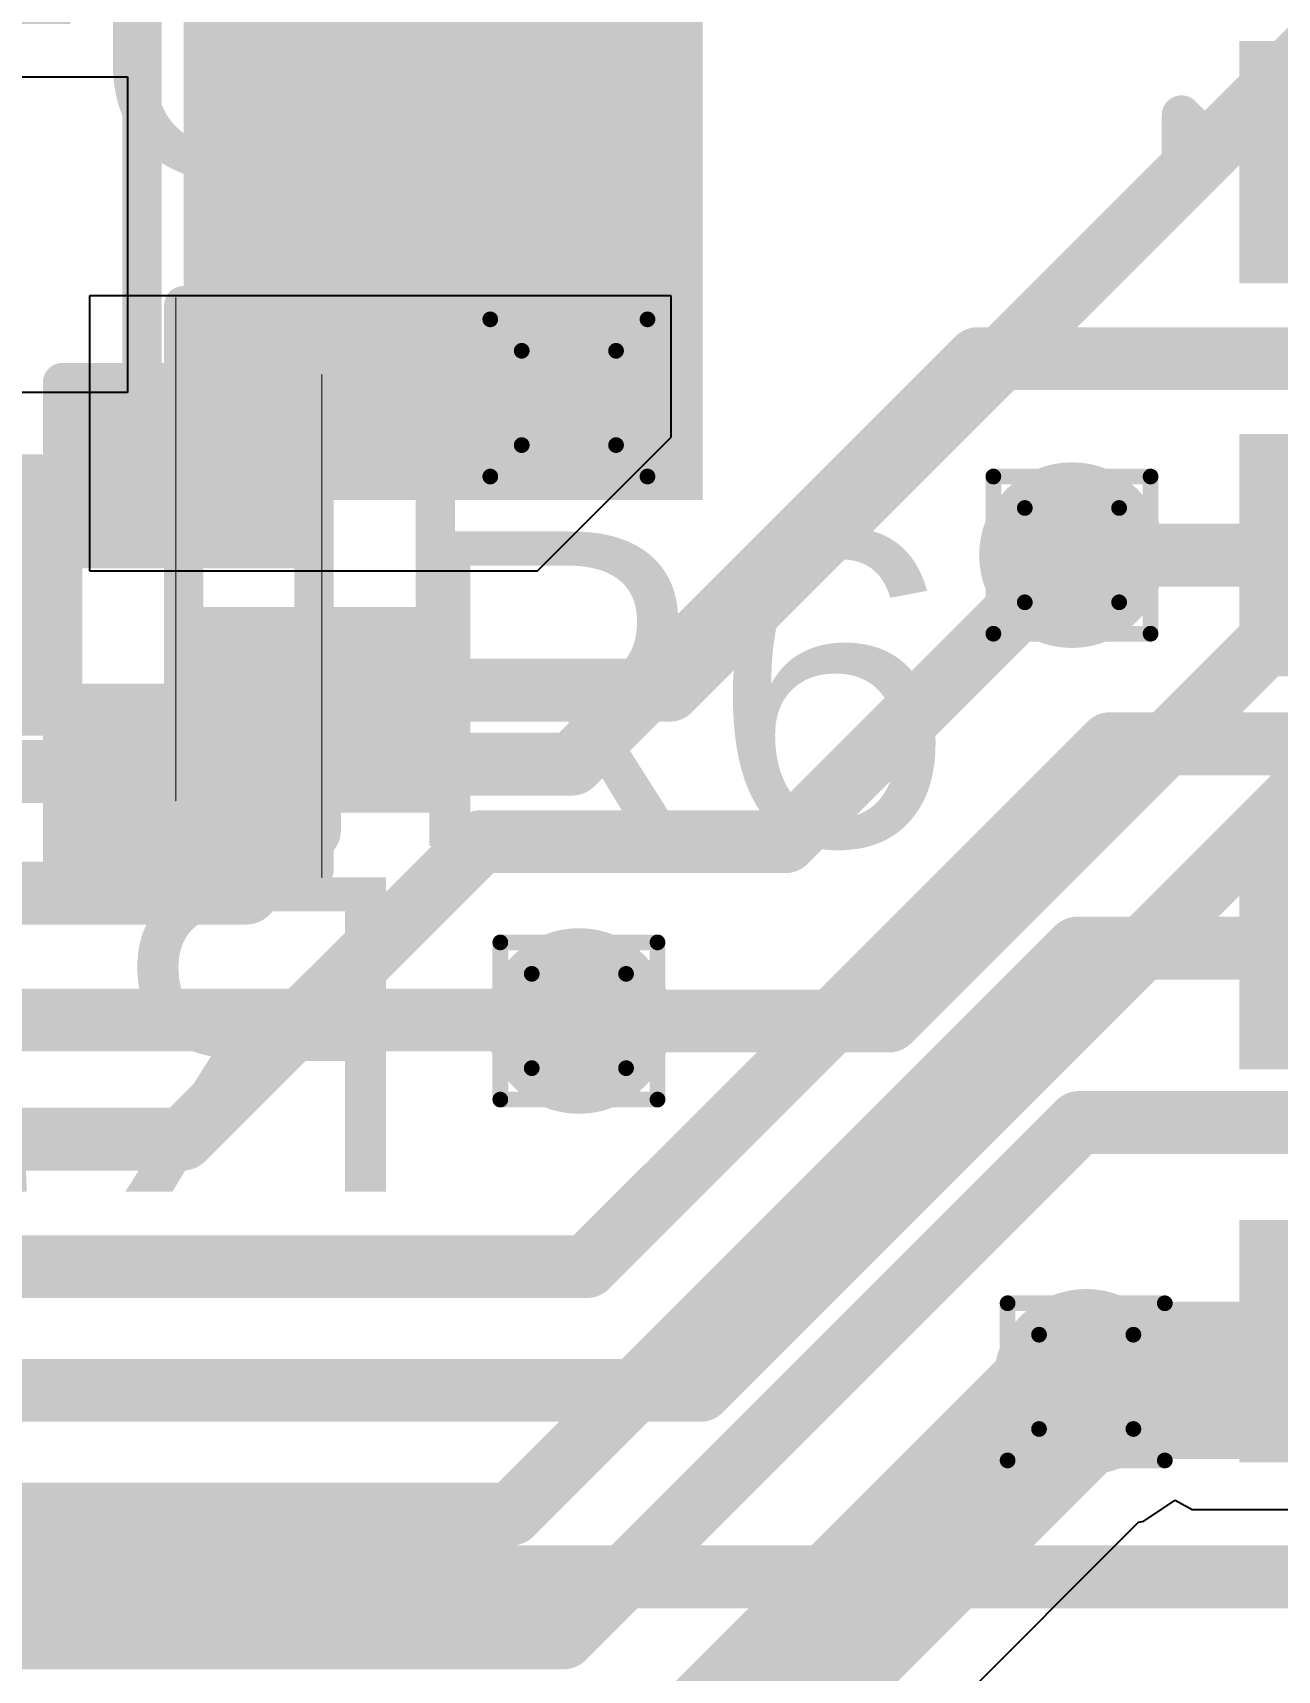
# Model space of a CAD drawing. Header units: inches. Extents: x -8 to 210, y -39 to 109.
# Drawn here: x 17.93 to 21.95, y 46.15 to 51.45 of the extents above; entities that cross this region are included whole.
import ezdxf

# ---------------------------------------------------------------- set-up
doc = ezdxf.new("R2010")
doc.units = ezdxf.units.IN
for name, color, linetype in [('Bottom Layer', 5, 'Continuous'), ('Bottom Overlay', 54, 'Continuous'), ('Bottom Paste', 16, 'Continuous'), ('Bottom Solder', 6, 'Continuous'), ('Drill Drawing', 1, 'Continuous'), ('Top Layer', 1, 'Continuous'), ('Top Overlay', 2, 'Continuous'), ('Top Paste', 8, 'Continuous'), ('Top Solder', 216, 'Continuous'), ('Via Holes', 16, 'Continuous')]:
    doc.layers.add(name, color=color, linetype=linetype)
doc.styles.add('Arial', font='', dxfattribs={"height": 0.2})
doc.styles.get('Arial').set_extended_font_data('Arial')

# ---------------------------------------------------------------- blocks, each defined once
blk = doc.blocks.new('SOIC_8__208______21')
at = {"layer": 'Top Layer'}
for points in [[(-4.41, 2.195), (-2.8, 2.195), (-2.8, 1.615), (-4.41, 1.615)], [(-4.41, 0.925), (-2.8, 0.925), (-2.8, 0.345), (-4.41, 0.345)], [(-4.41, -0.345), (-2.8, -0.345), (-2.8, -0.925), (-4.41, -0.925)], [(-4.41, -1.615), (-2.8, -1.615), (-2.8, -2.195), (-4.41, -2.195)]]:
    blk.add_hatch(color=1, dxfattribs=at).paths.add_polyline_path(points)
at = {"layer": 'Top Paste'}
for points in [[(-4.41, 2.195), (-2.8, 2.195), (-2.8, 1.615), (-4.41, 1.615)], [(-4.41, 0.925), (-2.8, 0.925), (-2.8, 0.345), (-4.41, 0.345)], [(-4.41, -0.345), (-2.8, -0.345), (-2.8, -0.925), (-4.41, -0.925)], [(-4.41, -1.615), (-2.8, -1.615), (-2.8, -2.195), (-4.41, -2.195)]]:
    blk.add_hatch(color=8, dxfattribs=at).paths.add_polyline_path(points)
at = {"layer": 'Top Solder'}
for points in [[(-4.5116, 2.2966), (-2.6984, 2.2966), (-2.6984, 1.5134), (-4.5116, 1.5134)], [(-4.5116, 1.0266), (-2.6984, 1.0266), (-2.6984, 0.2434), (-4.5116, 0.2434)], [(-4.5116, -0.2434), (-2.6984, -0.2434), (-2.6984, -1.0266), (-4.5116, -1.0266)], [(-4.5116, -1.5134), (-2.6984, -1.5134), (-2.6984, -2.2966), (-4.5116, -2.2966)]]:
    blk.add_hatch(color=216, dxfattribs=at).paths.add_polyline_path(points)
at = {"layer": 'Top Overlay'}
for points in [[(-4.699, 2.0574, 0.127, 0.127, 0), (-4.572, 1.9304, 0.127, 0.127, 0)], [(-4.699, 1.8034, 0.127, 0.127, 0), (-4.699, 2.0574, 0.127, 0.127, 0)], [(-4.699, 1.8034, 0.127, 0.127, 0), (-4.572, 1.9304, 0.127, 0.127, 0)]]:
    blk.add_lwpolyline(points, format="xyseb", dxfattribs=at)
for points in [[(-4.7307, 2.0574, 0.0635, 0.0635, 1), (-4.6672, 2.0574, 0.0635, 0.0635, 1)], [(-4.7307, 2.0574, 0.0635, 0.0635, 1), (-4.6672, 2.0574, 0.0635, 0.0635, 1)], [(-4.6037, 1.9304, 0.0635, 0.0635, 1), (-4.5402, 1.9304, 0.0635, 0.0635, 1)], [(-4.6037, 1.9304, 0.0635, 0.0635, 1), (-4.5402, 1.9304, 0.0635, 0.0635, 1)], [(-4.7307, 1.8034, 0.0635, 0.0635, 1), (-4.6672, 1.8034, 0.0635, 0.0635, 1)], [(-4.7307, 1.8034, 0.0635, 0.0635, 1), (-4.6672, 1.8034, 0.0635, 0.0635, 1)]]:
    blk.add_lwpolyline(points, format="xyseb", close=True, dxfattribs=at)
blk = doc.blocks.new('R___0402_B_61')
at = {"layer": 'Bottom Layer'}
for points in [[(-0.2413, 0.3175), (-0.2413, -0.3175), (-0.6985, -0.3175), (-0.6985, 0.3175)], [(0.6985, 0.3175), (0.6985, -0.3175), (0.2413, -0.3175), (0.2413, 0.3175)]]:
    blk.add_hatch(color=5, dxfattribs=at).paths.add_polyline_path(points)
at = {"layer": 'Bottom Paste'}
for points in [[(-0.2413, 0.3175), (-0.2413, -0.3175), (-0.6985, -0.3175), (-0.6985, 0.3175)], [(0.6985, 0.3175), (0.6985, -0.3175), (0.2413, -0.3175), (0.2413, 0.3175)]]:
    blk.add_hatch(color=16, dxfattribs=at).paths.add_polyline_path(points)
at = {"layer": 'Bottom Solder'}
for points in [[(-0.1863, 0.3725), (-0.1863, -0.3725), (-0.7535, -0.3725), (-0.7535, 0.3725)], [(0.7535, 0.3725), (0.7535, -0.3725), (0.1863, -0.3725), (0.1863, 0.3725)]]:
    blk.add_hatch(color=6, dxfattribs=at).paths.add_polyline_path(points)
at = {"layer": 'Bottom Overlay'}
for points in [[(-0.7874, 0.4064, 0.127, 0.127, 0), (-0.7874, -0.4064, 0.127, 0.127, 0)], [(-0.7874, 0.4064, 0.127, 0.127, 0), (0.7874, 0.4064, 0.127, 0.127, 0)], [(-0.8128, 0.4318, 0.00323, 0.00323, 0), (0.8128, 0.4318, 0.00323, 0.00323, 0)], [(0.7874, 0.4064, 0.127, 0.127, 0), (0.7874, -0.4064, 0.127, 0.127, 0)], [(-0.7874, -0.4064, 0.127, 0.127, 0), (0.7874, -0.4064, 0.127, 0.127, 0)]]:
    blk.add_lwpolyline(points, format="xyseb", dxfattribs=at)
for points in [[(-0.8191, 0.4064, 0.0635, 0.0635, 1), (-0.7556, 0.4064, 0.0635, 0.0635, 1)], [(-0.8191, 0.4064, 0.0635, 0.0635, 1), (-0.7556, 0.4064, 0.0635, 0.0635, 1)], [(-0.8136, 0.4318, 0.00161, 0.00161, 1), (-0.812, 0.4318, 0.00161, 0.00161, 1)], [(0.7556, 0.4064, 0.0635, 0.0635, 1), (0.8191, 0.4064, 0.0635, 0.0635, 1)], [(0.7556, 0.4064, 0.0635, 0.0635, 1), (0.8191, 0.4064, 0.0635, 0.0635, 1)], [(0.812, 0.4318, 0.00161, 0.00161, 1), (0.8136, 0.4318, 0.00161, 0.00161, 1)], [(-0.8191, -0.4064, 0.0635, 0.0635, 1), (-0.7556, -0.4064, 0.0635, 0.0635, 1)], [(-0.8191, -0.4064, 0.0635, 0.0635, 1), (-0.7556, -0.4064, 0.0635, 0.0635, 1)], [(0.7556, -0.4064, 0.0635, 0.0635, 1), (0.8191, -0.4064, 0.0635, 0.0635, 1)], [(0.7556, -0.4064, 0.0635, 0.0635, 1), (0.8191, -0.4064, 0.0635, 0.0635, 1)]]:
    blk.add_lwpolyline(points, format="xyseb", close=True, dxfattribs=at)
blk = doc.blocks.new('R___0402_62')
at = {"layer": 'Top Layer'}
for points in [[(-0.6985, -0.3175), (-0.6985, 0.3175), (-0.2413, 0.3175), (-0.2413, -0.3175)], [(0.2413, -0.3175), (0.2413, 0.3175), (0.6985, 0.3175), (0.6985, -0.3175)]]:
    blk.add_hatch(color=1, dxfattribs=at).paths.add_polyline_path(points)
at = {"layer": 'Top Paste'}
for points in [[(-0.6985, -0.3175), (-0.6985, 0.3175), (-0.2413, 0.3175), (-0.2413, -0.3175)], [(0.2413, -0.3175), (0.2413, 0.3175), (0.6985, 0.3175), (0.6985, -0.3175)]]:
    blk.add_hatch(color=8, dxfattribs=at).paths.add_polyline_path(points)
at = {"layer": 'Top Solder'}
for points in [[(-0.7535, -0.3725), (-0.7535, 0.3725), (-0.1863, 0.3725), (-0.1863, -0.3725)], [(0.1863, -0.3725), (0.1863, 0.3725), (0.7535, 0.3725), (0.7535, -0.3725)]]:
    blk.add_hatch(color=216, dxfattribs=at).paths.add_polyline_path(points)
at = {"layer": 'Top Overlay'}
for points in [[(-0.7874, 0.4064, 0.127, 0.127, 0), (0.7874, 0.4064, 0.127, 0.127, 0)], [(-0.7874, 0.4064, 0.127, 0.127, 0), (-0.7874, -0.4064, 0.127, 0.127, 0)], [(0.7874, 0.4064, 0.127, 0.127, 0), (0.7874, -0.4064, 0.127, 0.127, 0)], [(-0.7874, -0.4064, 0.127, 0.127, 0), (0.7874, -0.4064, 0.127, 0.127, 0)], [(-0.8128, -0.4318, 0.00323, 0.00323, 0), (0.8128, -0.4318, 0.00323, 0.00323, 0)]]:
    blk.add_lwpolyline(points, format="xyseb", dxfattribs=at)
for points in [[(-0.8191, 0.4064, 0.0635, 0.0635, 1), (-0.7556, 0.4064, 0.0635, 0.0635, 1)], [(-0.8191, 0.4064, 0.0635, 0.0635, 1), (-0.7556, 0.4064, 0.0635, 0.0635, 1)], [(0.7556, 0.4064, 0.0635, 0.0635, 1), (0.8191, 0.4064, 0.0635, 0.0635, 1)], [(0.7556, 0.4064, 0.0635, 0.0635, 1), (0.8191, 0.4064, 0.0635, 0.0635, 1)], [(-0.8191, -0.4064, 0.0635, 0.0635, 1), (-0.7556, -0.4064, 0.0635, 0.0635, 1)], [(-0.8191, -0.4064, 0.0635, 0.0635, 1), (-0.7556, -0.4064, 0.0635, 0.0635, 1)], [(0.7556, -0.4064, 0.0635, 0.0635, 1), (0.8191, -0.4064, 0.0635, 0.0635, 1)], [(0.7556, -0.4064, 0.0635, 0.0635, 1), (0.8191, -0.4064, 0.0635, 0.0635, 1)], [(-0.8136, -0.4318, 0.00161, 0.00161, 1), (-0.812, -0.4318, 0.00161, 0.00161, 1)], [(0.812, -0.4318, 0.00161, 0.00161, 1), (0.8136, -0.4318, 0.00161, 0.00161, 1)]]:
    blk.add_lwpolyline(points, format="xyseb", close=True, dxfattribs=at)
blk = doc.blocks.new('SOD_323_B_110')
at = {"layer": 'Bottom Layer'}
for points in [[(-0.75, -0.45), (-1.55, -0.45), (-1.55, 0.45), (-0.75, 0.45)], [(1.55, -0.45), (0.75, -0.45), (0.75, 0.45), (1.55, 0.45)]]:
    blk.add_hatch(color=5, dxfattribs=at).paths.add_polyline_path(points)
at = {"layer": 'Bottom Overlay'}
for points in [[(-2.0066, 0.4839), (-0.9144, 0.4839), (-0.9144, 0.7887), (-2.0066, 0.7887)], [(-2.0066, -0.5067), (-1.5748, -0.5067), (-1.5748, 0.5093), (-2.0066, 0.5093)], [(-2.0066, -0.7861), (-0.9144, -0.7861), (-0.9144, -0.4813), (-2.0066, -0.4813)]]:
    blk.add_hatch(color=54, dxfattribs=at).paths.add_polyline_path(points)
at = {"layer": 'Bottom Paste'}
for points in [[(-0.75, -0.45), (-1.55, -0.45), (-1.55, 0.45), (-0.75, 0.45)], [(1.55, -0.45), (0.75, -0.45), (0.75, 0.45), (1.55, 0.45)]]:
    blk.add_hatch(color=16, dxfattribs=at).paths.add_polyline_path(points)
at = {"layer": 'Bottom Solder'}
for points in [[(-0.695, -0.505), (-1.605, -0.505), (-1.605, 0.505), (-0.695, 0.505)], [(1.605, -0.505), (0.695, -0.505), (0.695, 0.505), (1.605, 0.505)]]:
    blk.add_hatch(color=6, dxfattribs=at).paths.add_polyline_path(points)
at = {"layer": 'Bottom Overlay'}
for points in [[(0.9398, 0.7366, 0.127, 0.127, 0), (-0.9144, 0.7366, 0.127, 0.127, 0)], [(0.9398, 0.5588, 0.127, 0.127, 0), (0.9398, 0.7366, 0.127, 0.127, 0)], [(0.9398, -0.7366, 0.127, 0.127, 0), (0.9398, -0.5588, 0.127, 0.127, 0)], [(0.9398, -0.7366, 0.127, 0.127, 0), (-0.9144, -0.7366, 0.127, 0.127, 0)]]:
    blk.add_lwpolyline(points, format="xyseb", dxfattribs=at)
for points in [[(-0.9461, 0.7366, 0.0635, 0.0635, 1), (-0.8827, 0.7366, 0.0635, 0.0635, 1)], [(0.908, 0.7366, 0.0635, 0.0635, 1), (0.9715, 0.7366, 0.0635, 0.0635, 1)], [(0.908, 0.7366, 0.0635, 0.0635, 1), (0.9715, 0.7366, 0.0635, 0.0635, 1)], [(0.908, 0.5588, 0.0635, 0.0635, 1), (0.9715, 0.5588, 0.0635, 0.0635, 1)], [(0.908, -0.5588, 0.0635, 0.0635, 1), (0.9715, -0.5588, 0.0635, 0.0635, 1)], [(-0.9461, -0.7366, 0.0635, 0.0635, 1), (-0.8827, -0.7366, 0.0635, 0.0635, 1)], [(0.908, -0.7366, 0.0635, 0.0635, 1), (0.9715, -0.7366, 0.0635, 0.0635, 1)], [(0.908, -0.7366, 0.0635, 0.0635, 1), (0.9715, -0.7366, 0.0635, 0.0635, 1)]]:
    blk.add_lwpolyline(points, format="xyseb", close=True, dxfattribs=at)

msp = doc.modelspace()

# ---------------------------------------------------------------- hatches: boundary and pattern name
at = {"layer": 'Bottom Layer'}
msp.add_hatch(color=5, dxfattribs=at).paths.add_polyline_path([(18.415, 49.9364), (20.0914, 49.9364), (20.0914, 52.3494), (18.415, 52.3494)])
h = msp.add_hatch(color=5, dxfattribs=at)
edge = h.paths.add_edge_path()
edge.add_arc((19.6596, 50.2666), 0.3, 0, 360)
h = msp.add_hatch(color=5, dxfattribs=at)
edge = h.paths.add_edge_path()
edge.add_arc((21.2852, 49.7586), 0.3, 0, 360)
h = msp.add_hatch(color=5, dxfattribs=at)
edge = h.paths.add_edge_path()
edge.add_arc((19.692, 48.253), 0.3, 0, 360)
h = msp.add_hatch(color=5, dxfattribs=at)
edge = h.paths.add_edge_path()
edge.add_arc((21.3312, 47.0868), 0.3, 0, 360)
at = {"layer": 'Top Layer'}
h = msp.add_hatch(color=1, dxfattribs=at)
edge = h.paths.add_edge_path()
edge.add_arc((19.6596, 50.2666), 0.3, 0, 360)
msp.add_hatch(color=1, dxfattribs=at).paths.add_polyline_path([(18.1102, 49.7196), (18.669, 49.7196), (18.669, 50.2784), (18.1102, 50.2784)])
h = msp.add_hatch(color=1, dxfattribs=at)
edge = h.paths.add_edge_path()
edge.add_arc((21.2852, 49.7586), 0.3, 0, 360)
h = msp.add_hatch(color=1, dxfattribs=at)
edge = h.paths.add_edge_path()
edge.add_arc((19.692, 48.253), 0.3, 0, 360)
h = msp.add_hatch(color=1, dxfattribs=at)
edge = h.paths.add_edge_path()
edge.add_arc((21.3312, 47.0868), 0.3, 0, 360)
at = {"layer": 'Via Holes'}
h = msp.add_hatch(color=7, dxfattribs=at)
edge = h.paths.add_edge_path()
edge.add_arc((19.6596, 50.2666), 0.15, 0, 360)
h = msp.add_hatch(color=7, dxfattribs=at)
edge = h.paths.add_edge_path()
edge.add_arc((21.2852, 49.7586), 0.15, 0, 360)
h = msp.add_hatch(color=7, dxfattribs=at)
edge = h.paths.add_edge_path()
edge.add_arc((19.692, 48.253), 0.15, 0, 360)
h = msp.add_hatch(color=7, dxfattribs=at)
edge = h.paths.add_edge_path()
edge.add_arc((21.3312, 47.0868), 0.15, 0, 360)

# ---------------------------------------------------------------- linework, layer by layer
at = {"layer": 'Bottom Layer'}
for p, q in [((16.7693, 51.3045), (18.2337, 51.3045)), ((18.2337, 51.3045), (18.2337, 50.2838)), ((18.2337, 50.2838), (17.671, 50.2838))]:
    msp.add_line(p, q, dxfattribs=at)
for points in [[(19.9851, 49.3221, 0.2032, 0.2032, 0), (22.0784, 51.4154, 0.2032, 0.2032, 0)], [(20.694, 48.253, 0.2032, 0.2032, 0), (23.3426, 50.9016, 0.2032, 0.2032, 0)], [(19.5834, 50.3936, 0.5588, 0.5588, 0), (19.5834, 50.5206, 0.5588, 0.5588, 0)], [(20.0844, 47.0592, 0.2032, 0.2032, 0), (23.3088, 50.2836, 0.2032, 0.2032, 0)], [(20.359, 48.8324, 0.2032, 0.2032, 0), (21.2852, 49.7586, 0.2032, 0.2032, 0)], [(18.8214, 49.3077, 0.2032, 0.2032, 0), (18.8357, 49.3221, 0.2032, 0.2032, 0)], [(18.8214, 48.8696, 0.2032, 0.2032, 0), (18.8214, 49.3077, 0.2032, 0.2032, 0)], [(18.8357, 49.3221, 0.2032, 0.2032, 0), (19.9851, 49.3221, 0.2032, 0.2032, 0)], [(18.6182, 48.6664, 0.2032, 0.2032, 0), (18.8214, 48.8696, 0.2032, 0.2032, 0)], [(18.4128, 47.8714, 0.2032, 0.2032, 0), (19.3738, 48.8324, 0.2032, 0.2032, 0)], [(19.3738, 48.8324, 0.2032, 0.2032, 0), (20.359, 48.8324, 0.2032, 0.2032, 0)], [(16.6878, 48.6664, 0.2032, 0.2032, 0), (18.6182, 48.6664, 0.2032, 0.2032, 0)], [(19.692, 48.253, 0.2032, 0.2032, 0), (20.694, 48.253, 0.2032, 0.2032, 0)], [(16.6878, 47.8714, 0.2032, 0.2032, 0), (18.4128, 47.8714, 0.2032, 0.2032, 0)], [(21.3312, 47.0868, 0.508, 0.508, 0), (21.336, 47.0916, 0.508, 0.508, 0)], [(21.336, 47.0916, 0.508, 0.508, 0), (26.543, 47.0916, 0.508, 0.508, 0)], [(16.697, 47.0592, 0.2032, 0.2032, 0), (20.0844, 47.0592, 0.2032, 0.2032, 0)], [(16.4526, 46.4566, 0.2032, 0.2032, 0), (28.4734, 46.4566, 0.2032, 0.2032, 0)]]:
    msp.add_lwpolyline(points, format="xyseb", dxfattribs=at)
for points in [[(19.4437, 50.5206, 0.2794, 0.2794, 1), (19.7231, 50.5206, 0.2794, 0.2794, 1)], [(19.4437, 50.3936, 0.2794, 0.2794, 1), (19.7231, 50.3936, 0.2794, 0.2794, 1)], [(21.2344, 49.7586, 0.1016, 0.1016, 1), (21.336, 49.7586, 0.1016, 0.1016, 1)], [(18.7706, 49.3077, 0.1016, 0.1016, 1), (18.8722, 49.3077, 0.1016, 0.1016, 1)], [(18.7706, 49.3077, 0.1016, 0.1016, 1), (18.8722, 49.3077, 0.1016, 0.1016, 1)], [(18.7849, 49.3221, 0.1016, 0.1016, 1), (18.8865, 49.3221, 0.1016, 0.1016, 1)], [(18.7849, 49.3221, 0.1016, 0.1016, 1), (18.8865, 49.3221, 0.1016, 0.1016, 1)], [(19.9343, 49.3221, 0.1016, 0.1016, 1), (20.0359, 49.3221, 0.1016, 0.1016, 1)], [(19.9343, 49.3221, 0.1016, 0.1016, 1), (20.0359, 49.3221, 0.1016, 0.1016, 1)], [(18.7706, 48.8696, 0.1016, 0.1016, 1), (18.8722, 48.8696, 0.1016, 0.1016, 1)], [(18.7706, 48.8696, 0.1016, 0.1016, 1), (18.8722, 48.8696, 0.1016, 0.1016, 1)], [(19.323, 48.8324, 0.1016, 0.1016, 1), (19.4246, 48.8324, 0.1016, 0.1016, 1)], [(19.323, 48.8324, 0.1016, 0.1016, 1), (19.4246, 48.8324, 0.1016, 0.1016, 1)], [(20.3082, 48.8324, 0.1016, 0.1016, 1), (20.4098, 48.8324, 0.1016, 0.1016, 1)], [(20.3082, 48.8324, 0.1016, 0.1016, 1), (20.4098, 48.8324, 0.1016, 0.1016, 1)], [(18.5674, 48.6664, 0.1016, 0.1016, 1), (18.669, 48.6664, 0.1016, 0.1016, 1)], [(18.5674, 48.6664, 0.1016, 0.1016, 1), (18.669, 48.6664, 0.1016, 0.1016, 1)], [(19.6412, 48.253, 0.1016, 0.1016, 1), (19.7428, 48.253, 0.1016, 0.1016, 1)], [(20.6432, 48.253, 0.1016, 0.1016, 1), (20.7448, 48.253, 0.1016, 0.1016, 1)], [(20.6432, 48.253, 0.1016, 0.1016, 1), (20.7448, 48.253, 0.1016, 0.1016, 1)], [(18.362, 47.8714, 0.1016, 0.1016, 1), (18.4636, 47.8714, 0.1016, 0.1016, 1)], [(18.362, 47.8714, 0.1016, 0.1016, 1), (18.4636, 47.8714, 0.1016, 0.1016, 1)], [(21.2042, 47.0868, 0.254, 0.254, 1), (21.4582, 47.0868, 0.254, 0.254, 1)], [(21.209, 47.0916, 0.254, 0.254, 1), (21.463, 47.0916, 0.254, 0.254, 1)], [(21.209, 47.0916, 0.254, 0.254, 1), (21.463, 47.0916, 0.254, 0.254, 1)], [(20.0336, 47.0592, 0.1016, 0.1016, 1), (20.1352, 47.0592, 0.1016, 0.1016, 1)], [(20.0336, 47.0592, 0.1016, 0.1016, 1), (20.1352, 47.0592, 0.1016, 0.1016, 1)]]:
    msp.add_lwpolyline(points, format="xyseb", close=True, dxfattribs=at)
at = {"layer": 'Drill Drawing'}
for points in [[(19.4056, 50.5206, 0.0508, 0.0508, 0), (19.9136, 50.5206, 0.0508, 0.0508, 0)], [(19.4056, 50.0126, 0.0508, 0.0508, 0), (19.4056, 50.5206, 0.0508, 0.0508, 0)], [(19.9136, 50.0126, 0.0508, 0.0508, 0), (19.9136, 50.5206, 0.0508, 0.0508, 0)], [(19.5072, 50.419, 0.0508, 0.0508, 0), (19.812, 50.419, 0.0508, 0.0508, 0)], [(19.5072, 50.1142, 0.0508, 0.0508, 0), (19.5072, 50.419, 0.0508, 0.0508, 0)], [(19.812, 50.1142, 0.0508, 0.0508, 0), (19.812, 50.419, 0.0508, 0.0508, 0)], [(19.5072, 50.1142, 0.0508, 0.0508, 0), (19.812, 50.1142, 0.0508, 0.0508, 0)], [(19.4056, 50.0126, 0.0508, 0.0508, 0), (19.9136, 50.0126, 0.0508, 0.0508, 0)], [(21.0312, 50.0126, 0.0508, 0.0508, 0), (21.5392, 50.0126, 0.0508, 0.0508, 0)], [(21.0312, 49.5046, 0.0508, 0.0508, 0), (21.0312, 50.0126, 0.0508, 0.0508, 0)], [(21.5392, 49.5046, 0.0508, 0.0508, 0), (21.5392, 50.0126, 0.0508, 0.0508, 0)], [(21.1328, 49.911, 0.0508, 0.0508, 0), (21.4376, 49.911, 0.0508, 0.0508, 0)], [(21.1328, 49.6062, 0.0508, 0.0508, 0), (21.1328, 49.911, 0.0508, 0.0508, 0)], [(21.4376, 49.6062, 0.0508, 0.0508, 0), (21.4376, 49.911, 0.0508, 0.0508, 0)], [(21.1328, 49.6062, 0.0508, 0.0508, 0), (21.4376, 49.6062, 0.0508, 0.0508, 0)], [(21.0312, 49.5046, 0.0508, 0.0508, 0), (21.5392, 49.5046, 0.0508, 0.0508, 0)], [(19.438, 48.507, 0.0508, 0.0508, 0), (19.946, 48.507, 0.0508, 0.0508, 0)], [(19.438, 47.999, 0.0508, 0.0508, 0), (19.438, 48.507, 0.0508, 0.0508, 0)], [(19.946, 47.999, 0.0508, 0.0508, 0), (19.946, 48.507, 0.0508, 0.0508, 0)], [(19.5396, 48.4054, 0.0508, 0.0508, 0), (19.8444, 48.4054, 0.0508, 0.0508, 0)], [(19.5396, 48.1006, 0.0508, 0.0508, 0), (19.5396, 48.4054, 0.0508, 0.0508, 0)], [(19.8444, 48.1006, 0.0508, 0.0508, 0), (19.8444, 48.4054, 0.0508, 0.0508, 0)], [(19.5396, 48.1006, 0.0508, 0.0508, 0), (19.8444, 48.1006, 0.0508, 0.0508, 0)], [(19.438, 47.999, 0.0508, 0.0508, 0), (19.946, 47.999, 0.0508, 0.0508, 0)], [(21.0772, 47.3408, 0.0508, 0.0508, 0), (21.5852, 47.3408, 0.0508, 0.0508, 0)], [(21.0772, 46.8328, 0.0508, 0.0508, 0), (21.0772, 47.3408, 0.0508, 0.0508, 0)], [(21.5852, 46.8328, 0.0508, 0.0508, 0), (21.5852, 47.3408, 0.0508, 0.0508, 0)], [(21.1788, 47.2392, 0.0508, 0.0508, 0), (21.4836, 47.2392, 0.0508, 0.0508, 0)], [(21.1788, 46.9344, 0.0508, 0.0508, 0), (21.1788, 47.2392, 0.0508, 0.0508, 0)], [(21.4836, 46.9344, 0.0508, 0.0508, 0), (21.4836, 47.2392, 0.0508, 0.0508, 0)], [(21.1788, 46.9344, 0.0508, 0.0508, 0), (21.4836, 46.9344, 0.0508, 0.0508, 0)], [(21.0772, 46.8328, 0.0508, 0.0508, 0), (21.5852, 46.8328, 0.0508, 0.0508, 0)]]:
    msp.add_lwpolyline(points, format="xyseb", dxfattribs=at)
for points in [[(19.3929, 50.5206, 0.0254, 0.0254, 1), (19.4183, 50.5206, 0.0254, 0.0254, 1)], [(19.3929, 50.5206, 0.0254, 0.0254, 1), (19.4183, 50.5206, 0.0254, 0.0254, 1)], [(19.9009, 50.5206, 0.0254, 0.0254, 1), (19.9263, 50.5206, 0.0254, 0.0254, 1)], [(19.9009, 50.5206, 0.0254, 0.0254, 1), (19.9263, 50.5206, 0.0254, 0.0254, 1)], [(19.4945, 50.419, 0.0254, 0.0254, 1), (19.5199, 50.419, 0.0254, 0.0254, 1)], [(19.4945, 50.419, 0.0254, 0.0254, 1), (19.5199, 50.419, 0.0254, 0.0254, 1)], [(19.7993, 50.419, 0.0254, 0.0254, 1), (19.8247, 50.419, 0.0254, 0.0254, 1)], [(19.7993, 50.419, 0.0254, 0.0254, 1), (19.8247, 50.419, 0.0254, 0.0254, 1)], [(19.4945, 50.1142, 0.0254, 0.0254, 1), (19.5199, 50.1142, 0.0254, 0.0254, 1)], [(19.4945, 50.1142, 0.0254, 0.0254, 1), (19.5199, 50.1142, 0.0254, 0.0254, 1)], [(19.7993, 50.1142, 0.0254, 0.0254, 1), (19.8247, 50.1142, 0.0254, 0.0254, 1)], [(19.7993, 50.1142, 0.0254, 0.0254, 1), (19.8247, 50.1142, 0.0254, 0.0254, 1)], [(19.3929, 50.0126, 0.0254, 0.0254, 1), (19.4183, 50.0126, 0.0254, 0.0254, 1)], [(19.3929, 50.0126, 0.0254, 0.0254, 1), (19.4183, 50.0126, 0.0254, 0.0254, 1)], [(19.9009, 50.0126, 0.0254, 0.0254, 1), (19.9263, 50.0126, 0.0254, 0.0254, 1)], [(19.9009, 50.0126, 0.0254, 0.0254, 1), (19.9263, 50.0126, 0.0254, 0.0254, 1)], [(21.0185, 50.0126, 0.0254, 0.0254, 1), (21.0439, 50.0126, 0.0254, 0.0254, 1)], [(21.0185, 50.0126, 0.0254, 0.0254, 1), (21.0439, 50.0126, 0.0254, 0.0254, 1)], [(21.5265, 50.0126, 0.0254, 0.0254, 1), (21.5519, 50.0126, 0.0254, 0.0254, 1)], [(21.5265, 50.0126, 0.0254, 0.0254, 1), (21.5519, 50.0126, 0.0254, 0.0254, 1)], [(21.1201, 49.911, 0.0254, 0.0254, 1), (21.1455, 49.911, 0.0254, 0.0254, 1)], [(21.1201, 49.911, 0.0254, 0.0254, 1), (21.1455, 49.911, 0.0254, 0.0254, 1)], [(21.4249, 49.911, 0.0254, 0.0254, 1), (21.4503, 49.911, 0.0254, 0.0254, 1)], [(21.4249, 49.911, 0.0254, 0.0254, 1), (21.4503, 49.911, 0.0254, 0.0254, 1)], [(21.1201, 49.6062, 0.0254, 0.0254, 1), (21.1455, 49.6062, 0.0254, 0.0254, 1)], [(21.1201, 49.6062, 0.0254, 0.0254, 1), (21.1455, 49.6062, 0.0254, 0.0254, 1)], [(21.4249, 49.6062, 0.0254, 0.0254, 1), (21.4503, 49.6062, 0.0254, 0.0254, 1)], [(21.4249, 49.6062, 0.0254, 0.0254, 1), (21.4503, 49.6062, 0.0254, 0.0254, 1)], [(21.0185, 49.5046, 0.0254, 0.0254, 1), (21.0439, 49.5046, 0.0254, 0.0254, 1)], [(21.0185, 49.5046, 0.0254, 0.0254, 1), (21.0439, 49.5046, 0.0254, 0.0254, 1)], [(21.5265, 49.5046, 0.0254, 0.0254, 1), (21.5519, 49.5046, 0.0254, 0.0254, 1)], [(21.5265, 49.5046, 0.0254, 0.0254, 1), (21.5519, 49.5046, 0.0254, 0.0254, 1)], [(19.4253, 48.507, 0.0254, 0.0254, 1), (19.4507, 48.507, 0.0254, 0.0254, 1)], [(19.4253, 48.507, 0.0254, 0.0254, 1), (19.4507, 48.507, 0.0254, 0.0254, 1)], [(19.9333, 48.507, 0.0254, 0.0254, 1), (19.9587, 48.507, 0.0254, 0.0254, 1)], [(19.9333, 48.507, 0.0254, 0.0254, 1), (19.9587, 48.507, 0.0254, 0.0254, 1)], [(19.5269, 48.4054, 0.0254, 0.0254, 1), (19.5523, 48.4054, 0.0254, 0.0254, 1)], [(19.5269, 48.4054, 0.0254, 0.0254, 1), (19.5523, 48.4054, 0.0254, 0.0254, 1)], [(19.8317, 48.4054, 0.0254, 0.0254, 1), (19.8571, 48.4054, 0.0254, 0.0254, 1)], [(19.8317, 48.4054, 0.0254, 0.0254, 1), (19.8571, 48.4054, 0.0254, 0.0254, 1)], [(19.5269, 48.1006, 0.0254, 0.0254, 1), (19.5523, 48.1006, 0.0254, 0.0254, 1)], [(19.5269, 48.1006, 0.0254, 0.0254, 1), (19.5523, 48.1006, 0.0254, 0.0254, 1)], [(19.8317, 48.1006, 0.0254, 0.0254, 1), (19.8571, 48.1006, 0.0254, 0.0254, 1)], [(19.8317, 48.1006, 0.0254, 0.0254, 1), (19.8571, 48.1006, 0.0254, 0.0254, 1)], [(19.4253, 47.999, 0.0254, 0.0254, 1), (19.4507, 47.999, 0.0254, 0.0254, 1)], [(19.4253, 47.999, 0.0254, 0.0254, 1), (19.4507, 47.999, 0.0254, 0.0254, 1)], [(19.9333, 47.999, 0.0254, 0.0254, 1), (19.9587, 47.999, 0.0254, 0.0254, 1)], [(19.9333, 47.999, 0.0254, 0.0254, 1), (19.9587, 47.999, 0.0254, 0.0254, 1)], [(21.0645, 47.3408, 0.0254, 0.0254, 1), (21.0899, 47.3408, 0.0254, 0.0254, 1)], [(21.0645, 47.3408, 0.0254, 0.0254, 1), (21.0899, 47.3408, 0.0254, 0.0254, 1)], [(21.5725, 47.3408, 0.0254, 0.0254, 1), (21.5979, 47.3408, 0.0254, 0.0254, 1)], [(21.5725, 47.3408, 0.0254, 0.0254, 1), (21.5979, 47.3408, 0.0254, 0.0254, 1)], [(21.1661, 47.2392, 0.0254, 0.0254, 1), (21.1915, 47.2392, 0.0254, 0.0254, 1)], [(21.1661, 47.2392, 0.0254, 0.0254, 1), (21.1915, 47.2392, 0.0254, 0.0254, 1)], [(21.4709, 47.2392, 0.0254, 0.0254, 1), (21.4963, 47.2392, 0.0254, 0.0254, 1)], [(21.4709, 47.2392, 0.0254, 0.0254, 1), (21.4963, 47.2392, 0.0254, 0.0254, 1)], [(21.1661, 46.9344, 0.0254, 0.0254, 1), (21.1915, 46.9344, 0.0254, 0.0254, 1)], [(21.1661, 46.9344, 0.0254, 0.0254, 1), (21.1915, 46.9344, 0.0254, 0.0254, 1)], [(21.4709, 46.9344, 0.0254, 0.0254, 1), (21.4963, 46.9344, 0.0254, 0.0254, 1)], [(21.4709, 46.9344, 0.0254, 0.0254, 1), (21.4963, 46.9344, 0.0254, 0.0254, 1)], [(21.0645, 46.8328, 0.0254, 0.0254, 1), (21.0899, 46.8328, 0.0254, 0.0254, 1)], [(21.0645, 46.8328, 0.0254, 0.0254, 1), (21.0899, 46.8328, 0.0254, 0.0254, 1)], [(21.5725, 46.8328, 0.0254, 0.0254, 1), (21.5979, 46.8328, 0.0254, 0.0254, 1)], [(21.5725, 46.8328, 0.0254, 0.0254, 1), (21.5979, 46.8328, 0.0254, 0.0254, 1)]]:
    msp.add_lwpolyline(points, format="xyseb", close=True, dxfattribs=at)
at = {"layer": 'Top Layer'}
for p, q in [((18.1102, 50.5968), (18.1102, 49.7078)), ((19.9898, 50.5968), (18.1102, 50.5968)), ((19.9898, 50.1396), (19.9898, 50.5968)), ((19.558, 49.7078), (19.9898, 50.1396)), ((18.1102, 49.7078), (19.558, 49.7078)), ((21.5176, 46.6367), (21.6186, 46.7042)), ((21.6186, 46.7042), (21.674, 46.6746)), ((20.2503, 45.3833), (21.5003, 46.6333)), ((21.5003, 46.6333), (21.5176, 46.6367)), ((21.674, 46.6746), (21.674, 46.6746)), ((21.674, 46.6746), (22.606, 46.6746))]:
    msp.add_line(p, q, dxfattribs=at)
for points in [[(19.6485, 50.2666, 0.5588, 0.5588, 0), (19.6596, 50.2666, 0.5588, 0.5588, 0)], [(19.6698, 49.083, 0.2032, 0.2032, 0), (20.9804, 50.3936, 0.2032, 0.2032, 0)], [(20.9804, 50.3936, 0.2032, 0.2032, 0), (23.818, 50.3936, 0.2032, 0.2032, 0)], [(18.3896, 49.999, 0.5588, 0.5588, 0), (18.4299, 49.999, 0.5588, 0.5588, 0)], [(21.2852, 49.7586, 0.2032, 0.2032, 0), (22.733, 49.7586, 0.2032, 0.2032, 0)], [(19.7176, 47.4592, 0.2032, 0.2032, 0), (21.4074, 49.149, 0.2032, 0.2032, 0)], [(21.4074, 49.149, 0.2032, 0.2032, 0), (26.1874, 49.149, 0.2032, 0.2032, 0)], [(18.4299, 49.0592, 0.2032, 0.2032, 0), (18.4537, 49.083, 0.2032, 0.2032, 0)], [(18.4537, 49.083, 0.2032, 0.2032, 0), (19.6698, 49.083, 0.2032, 0.2032, 0)], [(17.4678, 49.0592, 0.2032, 0.2032, 0), (18.4299, 49.0592, 0.2032, 0.2032, 0)], [(19.4732, 46.6592, 0.2032, 0.2032, 0), (21.3026, 48.4886, 0.2032, 0.2032, 0)], [(21.3026, 48.4886, 0.2032, 0.2032, 0), (22.733, 48.4886, 0.2032, 0.2032, 0)], [(17.4709, 48.2561, 0.2032, 0.2032, 0), (19.6889, 48.2561, 0.2032, 0.2032, 0)], [(19.6889, 48.2561, 0.2032, 0.2032, 0), (19.692, 48.253, 0.2032, 0.2032, 0)], [(19.642, 46.2592, 0.2032, 0.2032, 0), (21.3078, 47.925, 0.2032, 0.2032, 0)], [(21.3078, 47.925, 0.2032, 0.2032, 0), (25.019, 47.925, 0.2032, 0.2032, 0)], [(17.4678, 47.4592, 0.2032, 0.2032, 0), (19.7176, 47.4592, 0.2032, 0.2032, 0)], [(19.939, 45.6946, 0.508, 0.508, 0), (21.3312, 47.0868, 0.508, 0.508, 0)], [(17.4758, 46.6592, 0.2032, 0.2032, 0), (19.4732, 46.6592, 0.2032, 0.2032, 0)], [(17.4678, 46.2592, 0.2032, 0.2032, 0), (19.642, 46.2592, 0.2032, 0.2032, 0)]]:
    msp.add_lwpolyline(points, format="xyseb", dxfattribs=at)
for points in [[(19.5088, 50.2666, 0.2794, 0.2794, 1), (19.7882, 50.2666, 0.2794, 0.2794, 1)], [(19.5199, 50.2666, 0.2794, 0.2794, 1), (19.7993, 50.2666, 0.2794, 0.2794, 1)], [(20.9296, 50.3936, 0.1016, 0.1016, 1), (21.0312, 50.3936, 0.1016, 0.1016, 1)], [(20.9296, 50.3936, 0.1016, 0.1016, 1), (21.0312, 50.3936, 0.1016, 0.1016, 1)], [(18.2499, 49.999, 0.2794, 0.2794, 1), (18.5293, 49.999, 0.2794, 0.2794, 1)], [(18.2902, 49.999, 0.2794, 0.2794, 1), (18.5696, 49.999, 0.2794, 0.2794, 1)], [(21.2344, 49.7586, 0.1016, 0.1016, 1), (21.336, 49.7586, 0.1016, 0.1016, 1)], [(21.3566, 49.149, 0.1016, 0.1016, 1), (21.4582, 49.149, 0.1016, 0.1016, 1)], [(21.3566, 49.149, 0.1016, 0.1016, 1), (21.4582, 49.149, 0.1016, 0.1016, 1)], [(18.4029, 49.083, 0.1016, 0.1016, 1), (18.5045, 49.083, 0.1016, 0.1016, 1)], [(18.4029, 49.083, 0.1016, 0.1016, 1), (18.5045, 49.083, 0.1016, 0.1016, 1)], [(19.619, 49.083, 0.1016, 0.1016, 1), (19.7206, 49.083, 0.1016, 0.1016, 1)], [(19.619, 49.083, 0.1016, 0.1016, 1), (19.7206, 49.083, 0.1016, 0.1016, 1)], [(18.3791, 49.0592, 0.1016, 0.1016, 1), (18.4807, 49.0592, 0.1016, 0.1016, 1)], [(18.3791, 49.0592, 0.1016, 0.1016, 1), (18.4807, 49.0592, 0.1016, 0.1016, 1)], [(21.2518, 48.4886, 0.1016, 0.1016, 1), (21.3534, 48.4886, 0.1016, 0.1016, 1)], [(21.2518, 48.4886, 0.1016, 0.1016, 1), (21.3534, 48.4886, 0.1016, 0.1016, 1)], [(19.6381, 48.2561, 0.1016, 0.1016, 1), (19.7397, 48.2561, 0.1016, 0.1016, 1)], [(19.6381, 48.2561, 0.1016, 0.1016, 1), (19.7397, 48.2561, 0.1016, 0.1016, 1)], [(19.6412, 48.253, 0.1016, 0.1016, 1), (19.7428, 48.253, 0.1016, 0.1016, 1)], [(21.257, 47.925, 0.1016, 0.1016, 1), (21.3586, 47.925, 0.1016, 0.1016, 1)], [(21.257, 47.925, 0.1016, 0.1016, 1), (21.3586, 47.925, 0.1016, 0.1016, 1)], [(19.6668, 47.4592, 0.1016, 0.1016, 1), (19.7684, 47.4592, 0.1016, 0.1016, 1)], [(19.6668, 47.4592, 0.1016, 0.1016, 1), (19.7684, 47.4592, 0.1016, 0.1016, 1)], [(21.2042, 47.0868, 0.254, 0.254, 1), (21.4582, 47.0868, 0.254, 0.254, 1)], [(19.4224, 46.6592, 0.1016, 0.1016, 1), (19.524, 46.6592, 0.1016, 0.1016, 1)], [(19.4224, 46.6592, 0.1016, 0.1016, 1), (19.524, 46.6592, 0.1016, 0.1016, 1)], [(19.5912, 46.2592, 0.1016, 0.1016, 1), (19.6928, 46.2592, 0.1016, 0.1016, 1)], [(19.5912, 46.2592, 0.1016, 0.1016, 1), (19.6928, 46.2592, 0.1016, 0.1016, 1)]]:
    msp.add_lwpolyline(points, format="xyseb", close=True, dxfattribs=at)

# ---------------------------------------------------------------- block references
for name, p, rotation in [('SOD_323_B_110', (17.544, 50.7798), 270), ('R___0402_B_61', (18.8214, 49.7777), 90), ('R___0402_62', (18.4299, 49.5291), 90)]:
    msp.add_blockref(name, p, dxfattribs=dict(rotation=rotation))
msp.add_blockref('SOIC_8__208______21', (26.338, 49.1236))

# ---------------------------------------------------------------- texts
at = {"layer": 'Bottom Overlay', "style": 'Arial', "text_generation_flag": 2}
msp.add_text('R7', height=1.016, dxfattribs=at).set_placement((19.1852, 47.7014))
at = {"layer": 'Top Overlay', "style": 'Arial'}
for s, p in [('U4', (18.0766, 50.978)), ('R6', (19.0926, 48.819))]:
    msp.add_text(s, height=1.016, dxfattribs=at).set_placement(p)

doc.saveas('drawing.dxf')
